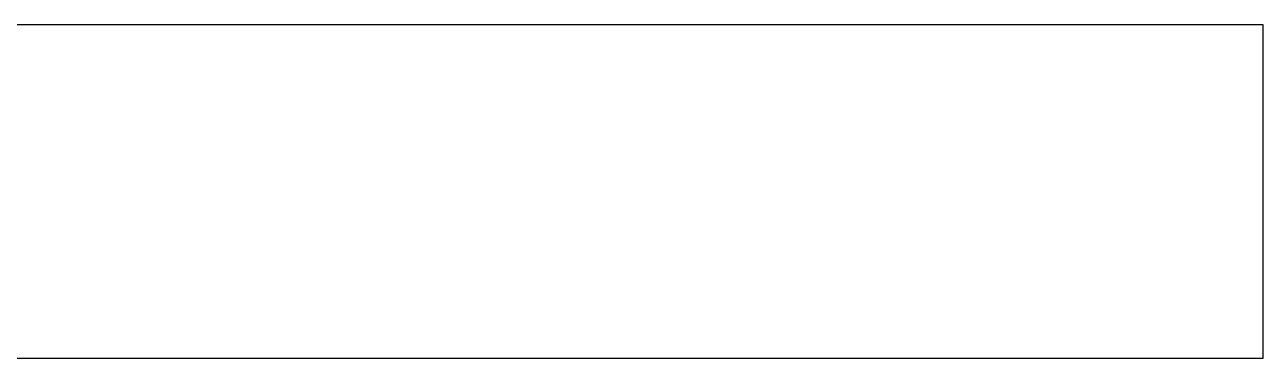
# Model space of a CAD drawing. Extents: x -38350 to 38650, y -35000 to 36000.
# Drawn here: x 3782 to 7500, y -35000 to -34000 of the extents above; entities that cross this region are included whole.
import ezdxf

# ---------------------------------------------------------------- set-up
doc = ezdxf.new("R2010")
doc.units = 0
doc.header["$MEASUREMENT"] = 0
doc.layers.add('Layer1', color=10, linetype='Continuous')

msp = doc.modelspace()

# ---------------------------------------------------------------- linework, layer by layer
for p, q in [((7500, -34000), (-4600, -34000)), ((7500, -35000), (7500, -34000)), ((-4500, -35000), (7500, -35000))]:
    msp.add_line(p, q)
at = {"layer": 'Layer1'}
for p, q in [((7500, -34000), (1260, -34000)), ((7500, -35000), (7500, -34000)), ((1260, -35000), (7500, -35000))]:
    msp.add_line(p, q, dxfattribs=at)

doc.saveas('drawing.dxf')
